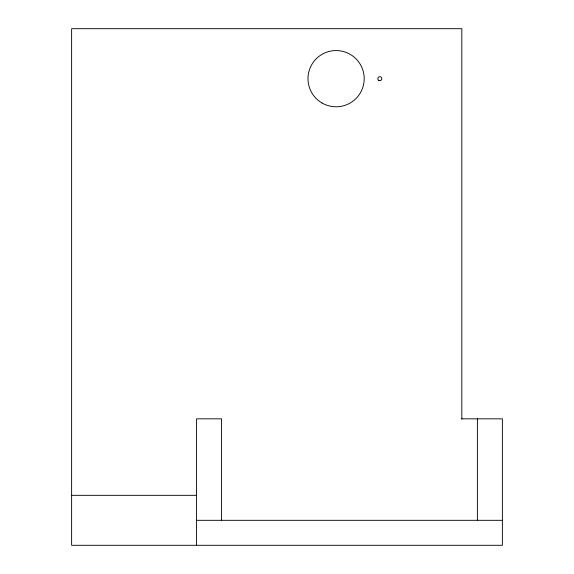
<?xml version="1.0" encoding="UTF-8"?>
<svg xmlns="http://www.w3.org/2000/svg" width="574" height="574" viewBox="0 0 574 574"><rect width="100%" height="100%" fill="white"/><g stroke="black" fill="none" stroke-linecap="round" stroke-linejoin="round"><path stroke-width="0.86" d="M461.819 418.833L502.379 418.833L502.379 545.3L71.621 545.3L71.621 28.7L461.819 28.7L461.819 419.199M71.621 495.326L196.559 495.326M196.559 520.317L502.379 520.317M477.389 418.833L477.389 520.317M221.542 520.317L221.542 418.833L196.559 418.833L196.559 545.3M378.833 80.403A1.995 1.995 0 0 0 381.825 78.674A1.995 1.995 0 0 0 378.833 76.945A1.995 1.995 0 0 0 378.833 80.403M322.043 103.019A28.112 28.112 0 0 0 364.21 78.674A28.112 28.112 0 0 0 322.043 54.329A28.112 28.112 0 0 0 322.043 103.019"/></g></svg>
